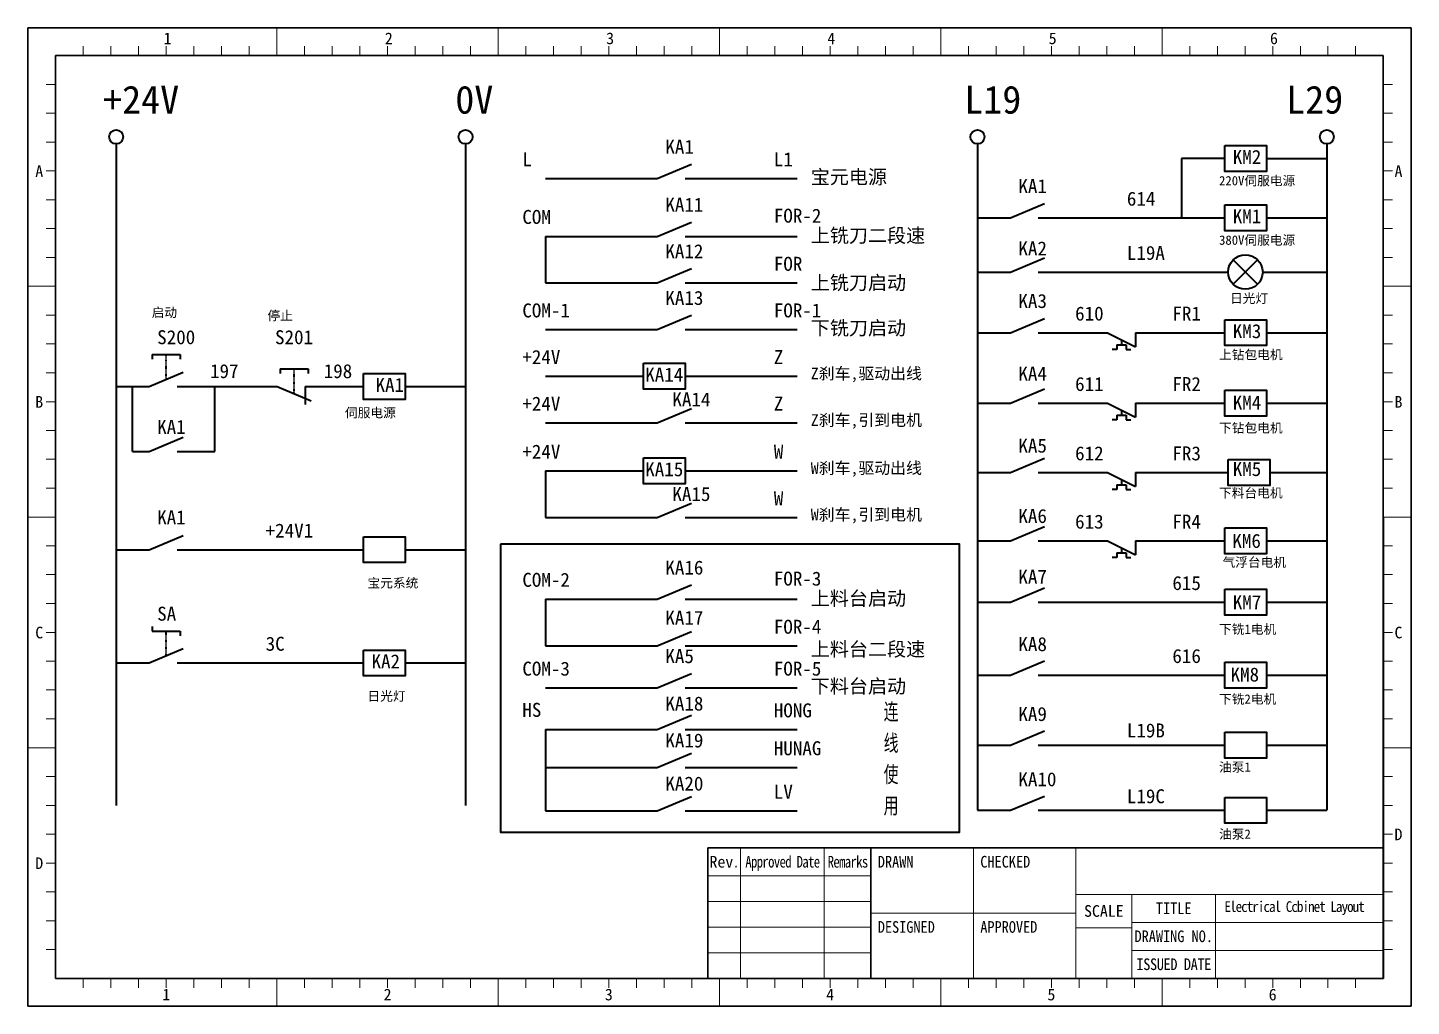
# Model space of a CAD drawing. Header units: millimetres. Extents: x 26 to 3546, y -73 to 3113.
# Drawn here: x 26.3 to 323.3, y 1542.2 to 1752.2 of the extents above; entities that cross this region are included whole.
import ezdxf

# ---------------------------------------------------------------- set-up
doc = ezdxf.new("R2010")
doc.units = ezdxf.units.MM
doc.header["$PDSIZE"] = -5
doc.linetypes.add('DOT2', pattern=[0.125, 0, -0.125])
doc.layers.get('0').update_dxf_attribs({"lineweight": 35})
for name, color, linetype, lineweight in [('图框', 7, 'Continuous', 30), ('尺寸线层', 3, 'Continuous', 18), ('粗实线层', 7, 'Continuous', 35), ('细实线层', 7, 'Continuous', 18)]:
    doc.layers.add(name, color=color, linetype=linetype, lineweight=lineweight)
doc.styles.add('GG', font='')
doc.styles.add('SLDTEXTSTYLE0', font='', dxfattribs={"width": 0.7})
doc.styles.add('标准', font='', dxfattribs={"width": 0.667})
doc.styles.add('样式 1', font='')
doc.styles.get('GG').set_extended_font_data('宋体')
doc.styles.get('SLDTEXTSTYLE0').set_extended_font_data('宋体')
doc.styles.get('标准').set_extended_font_data('宋体')
doc.styles.get('样式 1').set_extended_font_data('宋体')

msp = doc.modelspace()

# ---------------------------------------------------------------- linework, layer by layer
for p, q in [((45.35, 1727.26), (45.35, 1585.32)), ((120.35, 1727.26), (120.35, 1585.32)), ((230.21, 1727.26), (230.21, 1584.26)), ((305.21, 1727.26), (305.21, 1584.26)), ((161.5, 1719.84), (168.85, 1722.92)), ((283.29, 1724.14), (274, 1724.14)), ((274, 1724.14), (274, 1711.4)), ((292.27, 1724.14), (305.21, 1724.14)), ((137.51, 1719.84), (161.5, 1719.84)), ((167.5, 1719.84), (191.49, 1719.84)), ((237.28, 1711.4), (244.62, 1714.47)), ((230.21, 1711.4), (237.28, 1711.4)), ((243.28, 1711.4), (283.29, 1711.4)), ((292.27, 1711.4), (305.21, 1711.4)), ((161.5, 1707.42), (168.85, 1710.5)), ((137.51, 1707.42), (161.5, 1707.42)), ((167.5, 1707.42), (191.49, 1707.42)), ((237.28, 1699.77), (244.62, 1702.84)), ((290.35, 1702.39), (285.11, 1697.15)), ((285.11, 1702.39), (290.35, 1697.15)), ((161.5, 1697.42), (168.85, 1700.5)), ((230.21, 1699.77), (237.28, 1699.77)), ((243.28, 1699.77), (284.02, 1699.77)), ((291.44, 1699.77), (305.21, 1699.77)), ((137.51, 1697.42), (161.5, 1697.42)), ((167.5, 1697.42), (191.49, 1697.42)), ((161.5, 1687.42), (168.85, 1690.5)), ((137.51, 1687.42), (161.5, 1687.42)), ((167.5, 1687.42), (191.49, 1687.42)), ((237.28, 1686.75), (244.62, 1689.82)), ((230.21, 1686.75), (237.28, 1686.75)), ((243.28, 1686.75), (258.13, 1686.75)), ((264.13, 1686.75), (283.29, 1686.75)), ((292.27, 1686.75), (305.21, 1686.75)), ((53.09, 1682.04), (59.09, 1682.04)), ((53.09, 1682.04), (53.09, 1681.04)), ((59.09, 1682.04), (59.09, 1681.04)), ((52.42, 1675.22), (59.76, 1678.3)), ((80.56, 1678.97), (86.56, 1678.97)), ((80.56, 1678.97), (80.56, 1677.97)), ((86.56, 1678.97), (86.56, 1677.97)), ((45.35, 1675.22), (52.42, 1675.22)), ((48.88, 1661.25), (48.88, 1675.22)), ((58.42, 1675.22), (79.89, 1675.22)), ((66.54, 1661.25), (66.54, 1675.22)), ((79.89, 1675.22), (87.23, 1672.15)), ((85.89, 1675.22), (98.43, 1675.22)), ((85.89, 1675.22), (85.89, 1671.32)), ((107.41, 1675.22), (120.35, 1675.22)), ((137.51, 1677.42), (158.52, 1677.42)), ((167.5, 1677.42), (191.49, 1677.42)), ((237.28, 1671.63), (244.62, 1674.71)), ((161.5, 1667.42), (168.85, 1670.5)), ((230.21, 1671.63), (237.28, 1671.63)), ((243.28, 1671.63), (258.13, 1671.63)), ((264.13, 1671.63), (283.29, 1671.63)), ((292.27, 1671.63), (305.21, 1671.63)), ((137.51, 1667.42), (161.5, 1667.42)), ((167.5, 1667.42), (191.49, 1667.42)), ((52.42, 1661.25), (59.76, 1664.32)), ((48.88, 1661.25), (52.42, 1661.25)), ((58.42, 1661.25), (66.54, 1661.25)), ((237.28, 1656.75), (244.62, 1659.82)), ((137.51, 1657.12), (137.51, 1647.12)), ((137.51, 1657.12), (158.52, 1657.12)), ((167.5, 1657.12), (191.49, 1657.12)), ((230.21, 1656.75), (237.28, 1656.75)), ((243.28, 1656.75), (258.13, 1656.75)), ((264.13, 1656.75), (284.02, 1656.75)), ((293, 1656.75), (305.21, 1656.75)), ((161.5, 1647.12), (168.85, 1650.19)), ((137.51, 1647.12), (161.5, 1647.12)), ((167.5, 1647.12), (191.49, 1647.12)), ((52.42, 1640.18), (59.76, 1643.26)), ((237.28, 1642.1), (244.62, 1645.17)), ((45.35, 1640.18), (52.42, 1640.18)), ((58.42, 1640.18), (98.43, 1640.18)), ((107.41, 1640.18), (120.35, 1640.18)), ((230.21, 1642.1), (237.28, 1642.1)), ((243.28, 1642.1), (258.13, 1642.1)), ((264.13, 1642.1), (283.29, 1642.1)), ((292.27, 1642.1), (305.21, 1642.1)), ((237.28, 1628.92), (244.62, 1631.99)), ((230.21, 1628.92), (237.28, 1628.92)), ((243.28, 1628.92), (283.29, 1628.92)), ((292.27, 1628.92), (305.21, 1628.92)), ((53.09, 1623.71), (53.09, 1622.71)), ((53.09, 1622.71), (59.09, 1622.71)), ((59.09, 1622.71), (59.09, 1621.71)), ((52.42, 1615.89), (59.76, 1618.96)), ((45.35, 1615.89), (52.42, 1615.89)), ((58.42, 1615.89), (98.43, 1615.89)), ((107.41, 1615.89), (120.35, 1615.89)), ((237.28, 1613.26), (244.62, 1616.33)), ((230.21, 1613.26), (237.28, 1613.26)), ((243.28, 1613.26), (283.29, 1613.26)), ((292.27, 1613.26), (305.21, 1613.26)), ((237.28, 1598.26), (244.62, 1601.33)), ((230.21, 1598.26), (237.28, 1598.26)), ((243.28, 1598.26), (283.29, 1598.26)), ((292.27, 1598.26), (305.21, 1598.26)), ((237.28, 1584.26), (244.62, 1587.33)), ((230.21, 1584.26), (237.28, 1584.26)), ((243.28, 1584.26), (283.29, 1584.26)), ((292.27, 1584.26), (305.21, 1584.26))]:
    msp.add_line(p, q)
at = {"linetype": 'DOT2'}
for p, q in [((56.09, 1676.76), (56.09, 1682.04)), ((83.56, 1673.69), (83.56, 1678.97)), ((56.09, 1617.43), (56.09, 1622.71))]:
    msp.add_line(p, q, dxfattribs=at)
at = {"color": 3}
for p, q in [((161.5, 1629.55), (168.85, 1632.62)), ((137.51, 1629.55), (161.5, 1629.55)), ((167.5, 1629.55), (191.49, 1629.55)), ((161.5, 1619.55), (168.85, 1622.62)), ((137.51, 1619.55), (161.5, 1619.55)), ((167.5, 1619.55), (191.49, 1619.55)), ((161.5, 1610.55), (168.85, 1613.62)), ((137.51, 1610.55), (161.5, 1610.55)), ((167.5, 1610.55), (191.49, 1610.55)), ((161.5, 1601.61), (168.85, 1604.68)), ((137.51, 1601.61), (161.5, 1601.61)), ((167.5, 1601.61), (191.49, 1601.61)), ((161.5, 1593.48), (168.85, 1596.56)), ((137.51, 1593.48), (161.5, 1593.48)), ((167.5, 1593.48), (191.49, 1593.48)), ((161.5, 1584.13), (168.85, 1587.2)), ((137.51, 1584.13), (161.5, 1584.13)), ((167.5, 1584.13), (191.49, 1584.13))]:
    msp.add_line(p, q, dxfattribs=at)
for points in [[(283.29, 1726.91), (292.27, 1726.91), (292.27, 1721.37), (283.29, 1721.37)], [(283.29, 1714.17), (292.27, 1714.17), (292.27, 1708.62), (283.29, 1708.62)], [(283.29, 1689.52), (292.27, 1689.52), (292.27, 1683.97), (283.29, 1683.97)], [(158.52, 1680.2), (167.5, 1680.2), (167.5, 1674.65), (158.52, 1674.65)], [(98.43, 1678), (107.41, 1678), (107.41, 1672.45), (98.43, 1672.45)], [(283.29, 1674.41), (292.27, 1674.41), (292.27, 1668.86), (283.29, 1668.86)], [(158.52, 1659.89), (167.5, 1659.89), (167.5, 1654.35), (158.52, 1654.35)], [(284.02, 1659.52), (293, 1659.52), (293, 1653.98), (284.02, 1653.98)], [(98.43, 1642.96), (107.41, 1642.96), (107.41, 1637.41), (98.43, 1637.41)], [(283.29, 1644.87), (292.27, 1644.87), (292.27, 1639.33), (283.29, 1639.33)], [(283.29, 1631.69), (292.27, 1631.69), (292.27, 1626.15), (283.29, 1626.15)], [(98.43, 1618.66), (107.41, 1618.66), (107.41, 1613.12), (98.43, 1613.12)], [(283.29, 1616.03), (292.27, 1616.03), (292.27, 1610.48), (283.29, 1610.48)], [(283.29, 1601.03), (292.27, 1601.03), (292.27, 1595.48), (283.29, 1595.48)], [(283.29, 1587.03), (292.27, 1587.03), (292.27, 1581.48), (283.29, 1581.48)]]:
    msp.add_lwpolyline(points, close=True)
for centre, radius in [((45.35, 1728.76), 1.5), ((120.35, 1728.76), 1.5), ((230.21, 1728.76), 1.5), ((305.21, 1728.76), 1.5), ((287.73, 1699.77), 3.71)]:
    msp.add_circle(centre, radius)
at = {"layer": '图框'}
for p, q in [((26.35, 1542.2), (26.35, 1752.2)), ((26.35, 1752.2), (323.35, 1752.2)), ((323.34, 1542.2), (323.34, 1752.2)), ((323.35, 1542.2), (323.35, 1752.2)), ((32.35, 1548.2), (32.35, 1746.2)), ((32.35, 1746.2), (317.34, 1746.2)), ((317.35, 1548.2), (317.34, 1746.2)), ((317.34, 1548.2), (317.34, 1746.2)), ((317.35, 1576.2), (172.35, 1576.2)), ((172.35, 1548.2), (172.35, 1576.2)), ((207.35, 1576.2), (207.35, 1548.2)), ((32.35, 1548.2), (317.35, 1548.2)), ((26.35, 1542.2), (323.35, 1542.2))]:
    msp.add_line(p, q, dxfattribs=at)
at = {"layer": '图框', "lineweight": 15}
for p, q in [((179.35, 1576.2), (179.35, 1548.2)), ((197.35, 1576.2), (197.35, 1548.2)), ((229.35, 1576.2), (229.35, 1548.2)), ((251.35, 1576.2), (251.35, 1548.2)), ((172.35, 1570.2), (207.35, 1570.2)), ((251.35, 1566.2), (317.35, 1566.2)), ((263.35, 1566.2), (263.35, 1548.2)), ((281.35, 1566.2), (281.35, 1548.2)), ((172.35, 1564.7), (207.35, 1564.7)), ((207.35, 1562.2), (251.35, 1562.2)), ((263.35, 1560.2), (317.35, 1560.2)), ((172.35, 1559.2), (207.35, 1559.2)), ((251.35, 1559.06), (263.35, 1559.06)), ((172.35, 1553.7), (207.35, 1553.7)), ((263.35, 1554.2), (317.35, 1554.2)), ((317.35, 1548.2), (172.35, 1548.2))]:
    msp.add_line(p, q, dxfattribs=at)
at = {"layer": '粗实线层'}
for p, q in [((137.51, 1707.42), (137.51, 1697.42)), ((258.13, 1686.75), (264.13, 1683.75)), ((260.13, 1684.15), (262.13, 1684.15)), ((260.13, 1684.15), (260.13, 1683.15)), ((261.13, 1685.25), (261.13, 1684.75)), ((261.13, 1684.65), (261.13, 1684.15)), ((262.13, 1684.15), (262.13, 1683.15)), ((264.13, 1686.75), (264.13, 1683.75)), ((260.13, 1683.15), (259.13, 1683.15)), ((262.13, 1683.15), (263.13, 1683.15)), ((258.13, 1671.63), (264.13, 1668.63)), ((261.13, 1670.13), (261.13, 1669.63)), ((261.13, 1669.53), (261.13, 1669.03)), ((264.13, 1671.63), (264.13, 1668.63)), ((260.13, 1668.03), (259.13, 1668.03)), ((260.13, 1669.03), (262.13, 1669.03)), ((260.13, 1669.03), (260.13, 1668.03)), ((262.13, 1669.03), (262.13, 1668.03)), ((262.13, 1668.03), (263.13, 1668.03)), ((258.13, 1656.75), (264.13, 1653.75)), ((261.13, 1655.25), (261.13, 1654.7)), ((261.13, 1654.6), (261.13, 1654.1)), ((264.13, 1656.75), (264.13, 1653.75)), ((260.13, 1653.1), (259.13, 1653.1)), ((260.13, 1654.1), (262.13, 1654.1)), ((260.13, 1654.1), (260.13, 1653.1)), ((262.13, 1654.1), (262.13, 1653.1)), ((262.13, 1653.1), (263.13, 1653.1)), ((258.13, 1642.1), (264.13, 1639.1)), ((260.13, 1639.48), (262.13, 1639.48)), ((260.13, 1639.48), (260.13, 1638.48)), ((261.13, 1640.6), (261.13, 1640.08)), ((261.13, 1639.98), (261.13, 1639.48)), ((262.13, 1639.48), (262.13, 1638.48)), ((264.13, 1642.1), (264.13, 1639.1)), ((260.13, 1638.48), (259.13, 1638.48)), ((262.13, 1638.48), (263.13, 1638.48))]:
    msp.add_line(p, q, dxfattribs=at)
at = {"layer": '粗实线层', "color": 3}
for p, q in [((137.51, 1629.55), (137.51, 1619.55)), ((137.51, 1601.61), (137.51, 1584.13))]:
    msp.add_line(p, q, dxfattribs=at)
at = {"layer": '粗实线层'}
msp.add_lwpolyline([(127.82, 1641.35), (127.82, 1579.59), (226.36, 1579.59), (226.36, 1641.35)], close=True, dxfattribs=at)
at = {"layer": '细实线层'}
for p, q in [((79.85, 1746.2), (79.85, 1752.2)), ((127.35, 1746.2), (127.35, 1752.2)), ((174.84, 1746.2), (174.84, 1752.2)), ((222.34, 1746.2), (222.34, 1752.2)), ((269.84, 1746.2), (269.84, 1752.2)), ((38.29, 1746.2), (38.29, 1748.2)), ((44.22, 1746.2), (44.22, 1748.2)), ((50.16, 1746.2), (50.16, 1748.2)), ((56.1, 1746.2), (56.1, 1748.2)), ((62.04, 1746.2), (62.04, 1748.2)), ((67.97, 1746.2), (67.97, 1748.2)), ((73.91, 1746.2), (73.91, 1748.2)), ((85.78, 1746.2), (85.78, 1748.2)), ((91.72, 1746.2), (91.72, 1748.2)), ((97.66, 1746.2), (97.66, 1748.2)), ((103.6, 1746.2), (103.6, 1748.2)), ((103.6, 1746.2), (103.6, 1748.2)), ((109.53, 1746.2), (109.53, 1748.2)), ((115.47, 1746.2), (115.47, 1748.2)), ((121.41, 1746.2), (121.41, 1748.2)), ((133.28, 1746.2), (133.28, 1748.2)), ((139.22, 1746.2), (139.22, 1748.2)), ((145.16, 1746.2), (145.16, 1748.2)), ((151.09, 1746.2), (151.09, 1748.2)), ((157.03, 1746.2), (157.03, 1748.2)), ((162.97, 1746.2), (162.97, 1748.2)), ((168.91, 1746.2), (168.91, 1748.2)), ((168.91, 1746.2), (168.91, 1748.2)), ((180.78, 1746.2), (180.78, 1748.2)), ((186.72, 1746.2), (186.72, 1748.2)), ((192.65, 1746.2), (192.65, 1748.2)), ((198.59, 1746.2), (198.59, 1748.2)), ((204.53, 1746.2), (204.53, 1748.2)), ((210.47, 1746.2), (210.47, 1748.2)), ((216.4, 1746.2), (216.4, 1748.2)), ((228.28, 1746.2), (228.28, 1748.2)), ((234.22, 1746.2), (234.22, 1748.2)), ((234.22, 1746.2), (234.22, 1748.2)), ((240.15, 1746.2), (240.15, 1748.2)), ((246.09, 1746.2), (246.09, 1748.2)), ((252.03, 1746.2), (252.03, 1748.2)), ((257.96, 1746.2), (257.96, 1748.2)), ((263.9, 1746.2), (263.9, 1748.2)), ((275.78, 1746.2), (275.78, 1748.2)), ((281.71, 1746.2), (281.71, 1748.2)), ((287.65, 1746.2), (287.65, 1748.2)), ((293.59, 1746.2), (293.59, 1748.2)), ((299.53, 1746.2), (299.53, 1748.2)), ((299.53, 1746.2), (299.53, 1748.2)), ((305.46, 1746.2), (305.46, 1748.2)), ((311.4, 1746.2), (311.4, 1748.2)), ((32.35, 1740.01), (30.35, 1740.01)), ((317.34, 1740.01), (319.34, 1740.01)), ((32.35, 1733.83), (30.35, 1733.83)), ((317.34, 1733.83), (319.34, 1733.83)), ((32.35, 1727.64), (30.35, 1727.64)), ((317.34, 1727.64), (319.34, 1727.64)), ((32.35, 1721.45), (30.35, 1721.45)), ((32.35, 1721.45), (30.35, 1721.45)), ((317.34, 1721.45), (319.34, 1721.45)), ((317.34, 1721.45), (319.34, 1721.45)), ((32.35, 1715.26), (30.35, 1715.26)), ((317.34, 1715.26), (319.34, 1715.26)), ((32.35, 1709.08), (30.35, 1709.08)), ((317.34, 1709.08), (319.34, 1709.08)), ((32.35, 1702.89), (30.35, 1702.89)), ((317.34, 1702.89), (319.34, 1702.89)), ((32.35, 1696.7), (26.35, 1696.7)), ((317.34, 1696.7), (323.34, 1696.7)), ((32.35, 1690.51), (30.35, 1690.51)), ((317.34, 1690.51), (319.34, 1690.51)), ((32.35, 1684.33), (30.35, 1684.33)), ((317.34, 1684.33), (319.34, 1684.33)), ((32.35, 1678.14), (30.35, 1678.14)), ((317.34, 1678.14), (319.34, 1678.14)), ((32.35, 1671.95), (30.35, 1671.95)), ((317.34, 1671.95), (319.34, 1671.95)), ((32.35, 1665.76), (30.35, 1665.76)), ((32.35, 1665.76), (30.35, 1665.76)), ((317.34, 1665.76), (319.34, 1665.76)), ((317.34, 1665.76), (319.34, 1665.76)), ((32.35, 1659.58), (30.35, 1659.58)), ((317.34, 1659.58), (319.34, 1659.58)), ((32.35, 1653.39), (30.35, 1653.39)), ((317.34, 1653.39), (319.34, 1653.39)), ((32.35, 1647.2), (26.35, 1647.2)), ((317.34, 1647.2), (323.34, 1647.2)), ((32.35, 1641.01), (30.35, 1641.01)), ((317.34, 1641.01), (319.34, 1641.01)), ((32.35, 1634.83), (30.35, 1634.83)), ((317.34, 1634.83), (319.34, 1634.83)), ((32.35, 1628.64), (30.35, 1628.64)), ((317.34, 1628.64), (319.34, 1628.64)), ((32.35, 1622.45), (30.35, 1622.45)), ((317.34, 1622.45), (319.34, 1622.45)), ((32.35, 1616.26), (30.35, 1616.26)), ((317.34, 1616.26), (319.34, 1616.26)), ((32.35, 1610.08), (30.35, 1610.08)), ((32.35, 1610.08), (30.35, 1610.08)), ((317.34, 1610.08), (319.34, 1610.08)), ((317.34, 1610.08), (319.34, 1610.08)), ((32.35, 1603.89), (30.35, 1603.89)), ((317.34, 1603.89), (319.34, 1603.89)), ((32.35, 1597.7), (26.35, 1597.7)), ((317.34, 1597.7), (323.34, 1597.7)), ((32.35, 1591.51), (30.35, 1591.51)), ((317.34, 1591.51), (319.34, 1591.51)), ((32.35, 1585.33), (30.35, 1585.33)), ((317.34, 1585.33), (319.34, 1585.33)), ((32.35, 1579.14), (30.35, 1579.14)), ((317.34, 1579.14), (319.34, 1579.14)), ((32.35, 1572.95), (30.35, 1572.95)), ((317.34, 1572.95), (319.34, 1572.95)), ((32.35, 1566.76), (30.35, 1566.76)), ((317.34, 1566.76), (319.34, 1566.76)), ((32.35, 1560.58), (30.35, 1560.58)), ((317.34, 1560.58), (319.34, 1560.58)), ((32.35, 1554.39), (30.35, 1554.39)), ((317.34, 1554.39), (319.34, 1554.39)), ((38.29, 1548.2), (38.29, 1546.2)), ((44.22, 1548.2), (44.22, 1546.2)), ((50.16, 1548.2), (50.16, 1546.2)), ((56.1, 1548.2), (56.1, 1546.2)), ((62.04, 1548.2), (62.04, 1546.2)), ((67.97, 1548.2), (67.97, 1546.2)), ((73.91, 1548.2), (73.91, 1546.2)), ((79.85, 1548.2), (79.85, 1542.2)), ((85.78, 1548.2), (85.78, 1546.2)), ((91.72, 1548.2), (91.72, 1546.2)), ((97.66, 1548.2), (97.66, 1546.2)), ((103.6, 1548.2), (103.6, 1546.2)), ((103.6, 1548.2), (103.6, 1546.2)), ((109.53, 1548.2), (109.53, 1546.2)), ((115.47, 1548.2), (115.47, 1546.2)), ((121.41, 1548.2), (121.41, 1546.2)), ((127.35, 1548.2), (127.35, 1542.2)), ((133.28, 1548.2), (133.28, 1546.2)), ((139.22, 1548.2), (139.22, 1546.2)), ((145.16, 1548.2), (145.16, 1546.2)), ((151.09, 1548.2), (151.09, 1546.2)), ((157.03, 1548.2), (157.03, 1546.2)), ((162.97, 1548.2), (162.97, 1546.2)), ((168.91, 1548.2), (168.91, 1546.2)), ((168.91, 1548.2), (168.91, 1546.2)), ((174.84, 1548.2), (174.84, 1542.2)), ((180.78, 1548.2), (180.78, 1546.2)), ((186.72, 1548.2), (186.72, 1546.2)), ((192.65, 1548.2), (192.65, 1546.2)), ((198.59, 1548.2), (198.59, 1546.2)), ((204.53, 1548.2), (204.53, 1546.2)), ((210.47, 1548.2), (210.47, 1546.2)), ((216.4, 1548.2), (216.4, 1546.2)), ((222.34, 1548.2), (222.34, 1542.2)), ((228.28, 1548.2), (228.28, 1546.2)), ((234.22, 1548.2), (234.22, 1546.2)), ((234.22, 1548.2), (234.22, 1546.2)), ((240.15, 1548.2), (240.15, 1546.2)), ((246.09, 1548.2), (246.09, 1546.2)), ((252.03, 1548.2), (252.03, 1546.2)), ((257.96, 1548.2), (257.96, 1546.2)), ((263.9, 1548.2), (263.9, 1546.2)), ((269.84, 1548.2), (269.84, 1542.2)), ((275.78, 1548.2), (275.78, 1546.2)), ((281.71, 1548.2), (281.71, 1546.2)), ((287.65, 1548.2), (287.65, 1546.2)), ((293.59, 1548.2), (293.59, 1546.2)), ((299.53, 1548.2), (299.53, 1546.2)), ((299.53, 1548.2), (299.53, 1546.2)), ((305.46, 1548.2), (305.46, 1546.2)), ((311.4, 1548.2), (311.4, 1546.2))]:
    msp.add_line(p, q, dxfattribs=at)
for p in [(32.35, 1740.01), (317.34, 1740.01), (32.35, 1733.83), (317.34, 1733.83), (32.35, 1727.64), (317.34, 1727.64), (32.35, 1721.45), (317.34, 1721.45), (32.35, 1715.26), (317.34, 1715.26), (32.35, 1709.08), (317.34, 1709.08), (32.35, 1702.89), (317.34, 1702.89), (32.35, 1696.7), (317.34, 1696.7), (32.35, 1690.51), (317.34, 1690.51), (32.35, 1684.33), (317.34, 1684.33), (32.35, 1678.14), (317.34, 1678.14), (32.35, 1671.95), (317.34, 1671.95), (32.35, 1665.76), (317.34, 1665.76), (32.35, 1659.58), (317.34, 1659.58), (32.35, 1653.39), (317.34, 1653.39), (32.35, 1647.2), (317.34, 1647.2), (32.35, 1641.01), (317.34, 1641.01), (32.35, 1634.83), (317.34, 1634.83), (32.35, 1628.64), (317.34, 1628.64), (32.35, 1622.45), (317.34, 1622.45), (32.35, 1616.26), (317.34, 1616.26), (32.35, 1610.08), (317.34, 1610.08), (32.35, 1603.89), (317.34, 1603.89), (32.35, 1597.7), (317.34, 1597.7), (32.35, 1591.51), (317.34, 1591.51), (32.35, 1585.33), (317.34, 1585.33), (32.35, 1579.14), (317.34, 1579.14), (32.35, 1572.95), (317.34, 1572.95), (32.35, 1566.76), (317.34, 1566.76), (32.35, 1560.58), (317.34, 1560.58), (32.35, 1554.39), (317.34, 1554.39)]:
    msp.add_point(p, dxfattribs=at)

# ---------------------------------------------------------------- texts
at = {"attachment_point": 1}
for s, insert, char_height, width, style in [('+24V', (42.54, 1739.76), 6, 18.0622, '样式 1'), ('0V', (118.14, 1739.76), 6, 18.0622, '样式 1'), ('L19', (227.39, 1739.76), 6, 18.0622, '样式 1'), ('L29', (296.48, 1739.76), 6, 18.0622, '样式 1'), ('KA1', (163.23, 1728.15), 3, 6.5784, '样式 1'), ('KM2', (285.02, 1725.97), 3, 18.0622, '样式 1'), ('L', (132.53, 1725.45), 3, 6.5784, '样式 1'), ('L1', (186.51, 1725.45), 3, 6.5784, '样式 1'), ('宝元电源', (194.44, 1721.68), 3, 23.1135, '样式 1'), ('KA1', (239.01, 1719.7), 3, 6.5784, '样式 1'), ('220V伺服电源', (282.08, 1720.37), 2, 18.0622, '样式 1'), ('614', (262.29, 1717), 3, 6.5784, '样式 1'), ('KA11', (163.23, 1715.72), 3, 6.5784, '样式 1'), ('COM', (132.53, 1713.09), 3, 6.5784, '样式 1'), ('FOR-2', (186.51, 1713.36), 3, 6.5784, '样式 1'), ('KM1', (285.02, 1713.23), 3, 18.0622, '样式 1'), ('上铣刀二段速', (194.44, 1709.11), 3, 26.0712, '样式 1'), ('380V伺服电源', (282.08, 1707.62), 2, 18.0622, '样式 1'), ('KA12', (163.23, 1705.72), 3, 6.5784, '样式 1'), ('KA2', (239.01, 1706.33), 3, 6.5784, '样式 1'), ('L19A', (262.29, 1705.38), 3, 6.5784, '样式 1'), ('FOR', (186.51, 1703.03), 3, 6.5784, '样式 1'), ('上铣刀启动', (194.44, 1698.98), 3, 23.1135, '样式 1'), ('COM-1', (132.53, 1693.03), 3, 6.5784, '样式 1'), ('KA13', (163.23, 1695.72), 3, 6.5784, '样式 1'), ('FOR-1', (186.51, 1693.03), 3, 6.5784, '样式 1'), ('KA3', (239.01, 1695.05), 3, 6.5784, '样式 1'), ('日光灯', (284.43, 1695.13), 2, 18.0622, '样式 1'), ('启动', (52.97, 1692.1), 2, 18.0622, '样式 1'), ('停止', (77.81, 1691.42), 2, 18.0622, '样式 1'), ('610', (251.18, 1692.36), 3, 6.5784, '样式 1'), ('FR1', (272.06, 1692.36), 3, 6.5784, '样式 1'), ('S200', (54.15, 1687.28), 3, 6.5784, '样式 1'), ('S201', (79.45, 1687.28), 3, 6.5784, '样式 1'), ('下铣刀启动', (194.44, 1689.26), 3, 23.1135, '样式 1'), ('KM3', (285.02, 1688.58), 3, 18.0622, '样式 1'), ('+24V', (132.53, 1683.03), 3, 6.5784, '样式 1'), ('Z', (186.51, 1683.03), 3, 6.5784, '样式 1'), ('上钻包电机', (282.08, 1683.05), 2, 18.0622, '样式 1'), ('197', (65.49, 1680), 3, 6.5784, '样式 1'), ('198', (89.89, 1680), 3, 6.5784, '样式 1'), ('KA14', (158.91, 1679.25), 3, 8.4015, '样式 1'), ('Z刹车,驱动出线', (194.44, 1679.26), 2.5, 23.1135, '样式 1'), ('KA4', (239.01, 1679.48), 3, 6.5784, '样式 1'), ('KA1', (101.02, 1677.05), 3, 18.0622, '样式 1'), ('611', (251.18, 1677.24), 3, 6.5784, '样式 1'), ('FR2', (272.06, 1677.24), 3, 6.5784, '样式 1'), ('+24V', (132.53, 1673.03), 3, 6.5784, '样式 1'), ('KA14', (164.74, 1673.93), 3, 6.5784, '样式 1'), ('Z', (186.51, 1673.03), 3, 6.5784, '样式 1'), ('KM4', (285.02, 1673.26), 3, 18.0622, '样式 1'), ('伺服电源', (94.46, 1670.58), 2, 20.2196, '样式 1'), ('Z刹车,引到电机', (194.44, 1669.26), 2.5, 23.1135, '样式 1'), ('KA1', (54.15, 1668.04), 3, 6.5784, '样式 1'), ('下钻包电机', (282.08, 1667.32), 2, 18.0622, '样式 1'), ('KA5', (239.01, 1664.02), 3, 6.5784, '样式 1'), ('+24V', (132.53, 1662.73), 3, 6.5784, '样式 1'), ('W', (186.51, 1662.73), 3, 6.5784, '样式 1'), ('612', (251.18, 1662.36), 3, 6.5784, '样式 1'), ('FR3', (272.06, 1662.36), 3, 6.5784, '样式 1'), ('KA15', (158.91, 1658.95), 3, 8.4015, '样式 1'), ('W刹车,驱动出线', (194.44, 1658.96), 2.5, 23.1135, '样式 1'), ('KM5', (285.02, 1658.99), 3, 18.0622, '样式 1'), ('KA15', (164.74, 1653.63), 3, 6.5784, '样式 1'), ('W', (186.51, 1652.73), 3, 6.5784, '样式 1'), ('下料台电机', (282.08, 1653.38), 2, 18.0622, '样式 1'), ('KA1', (54.15, 1648.63), 3, 6.5784, '样式 1'), ('W刹车,引到电机', (194.44, 1648.96), 2.5, 23.1135, '样式 1'), ('KA6', (239.01, 1648.92), 3, 6.5784, '样式 1'), ('+24V1', (77.43, 1645.79), 3, 6.5784, '样式 1'), ('613', (251.18, 1647.71), 3, 6.5784, '样式 1'), ('FR4', (272.06, 1647.71), 3, 6.5784, '样式 1'), ('KM6', (284.94, 1643.58), 3, 18.0622, '样式 1'), ('气浮台电机', (282.82, 1638.5), 2, 18.0622, '样式 1'), ('宝元系统', (99.29, 1634.05), 2, 18.0622, '样式 1'), ('KA7', (239.01, 1635.88), 3, 6.5784, '样式 1'), ('615', (272.06, 1634.53), 3, 6.5784, '样式 1'), ('SA', (54.15, 1627.95), 3, 6.5784, '样式 1'), ('KM7', (285.02, 1630.41), 3, 18.0622, '样式 1'), ('下铣1电机', (282.08, 1624.13), 2, 18.0622, '样式 1'), ('3C', (77.43, 1621.5), 3, 6.5784, '样式 1'), ('KA8', (239.01, 1621.42), 3, 6.5784, '样式 1'), ('616', (272.06, 1618.87), 3, 6.5784, '样式 1'), ('KA2', (100.16, 1617.72), 3, 18.0622, '样式 1'), ('KM8', (284.55, 1614.9), 3, 18.0622, '样式 1'), ('日光灯', (99.29, 1609.76), 2, 18.0622, '样式 1'), ('下铣2电机', (282.08, 1609.14), 2, 18.0622, '样式 1'), ('KA9', (239.01, 1606.42), 3, 6.5784, '样式 1'), ('L19B', (262.29, 1602.9), 3, 6.5784, '样式 1'), ('KA10', (239.01, 1592.42), 3, 6.5784, '样式 1'), ('油泵1', (282.08, 1594.54), 2, 18.0622, '样式 1'), ('L19C', (262.29, 1588.78), 3, 6.5784, '样式 1'), ('油泵2', (282.08, 1580.15), 2, 18.0622, '样式 1'), ('{\\W0.9;\\T0.85;Electrical Ccbinet Layout}', (283.23, 1564.75), 2.3, 61.5875, 'GG')]:
    msp.add_mtext(s, dxfattribs=dict(at, insert=insert, char_height=char_height, width=width, style=style))
at = {"color": 3, "char_height": 3, "attachment_point": 1, "style": '样式 1'}
for s, insert, width in [('KA16', (163.23, 1637.85), 6.5784), ('COM-2', (132.53, 1635.22), 6.5784), ('FOR-3', (186.51, 1635.48), 6.5784), ('上料台启动', (194.44, 1631.24), 23.1135), ('KA17', (163.23, 1627.07), 6.5784), ('FOR-4', (186.51, 1625.15), 6.5784), ('KA5', (163.23, 1618.85), 6.5784), ('上料台二段速', (194.44, 1620.34), 26.0712), ('COM-3', (132.53, 1616.16), 6.5784), ('FOR-5', (186.51, 1616.16), 6.5784), ('下料台启动', (194.44, 1612.39), 23.1135), ('HS', (132.53, 1607.32), 6.5784), ('KA18', (163.23, 1608.67), 6.5784), ('HONG', (186.51, 1607.21), 6.5784), ('KA19', (163.23, 1600.75), 6.5784), ('HUNAG', (186.51, 1599.09), 6.5784), ('KA20', (163.23, 1591.5), 6.5784), ('LV', (186.51, 1589.73), 6.5784)]:
    msp.add_mtext(s, dxfattribs=dict(at, insert=insert, width=width))
at = {"layer": '图框', "lineweight": 15, "char_height": 2.5, "style": 'SLDTEXTSTYLE0'}
for s, insert, width, attachment_point in [('{\\W1;1}', (56.37, 1751.16), 2.0278, 2), ('{\\W1;2}', (103.87, 1751.16), 2.75, 2), ('{\\W1;3}', (151.37, 1751.16), 2.6944, 2), ('{\\W1;4}', (198.86, 1751.16), 3.0556, 2), ('{\\W1;5}', (246.36, 1751.16), 2.6944, 2), ('{\\W1;6}', (293.86, 1751.16), 2.8333, 2), ('{\\W1;A}', (28.83, 1722.66), 3.3611, 2), ('{\\W1;A}', (320.59, 1722.66), 3.3611, 2), ('{\\W1;B}', (28.83, 1673.16), 3.1944, 2), ('{\\W1;B}', (320.59, 1673.16), 3.1944, 2), ('{\\W1;C}', (28.83, 1623.66), 3.0833, 2), ('{\\W1;C}', (320.59, 1623.66), 3.0833, 2), ('{\\W1;D}', (320.59, 1580.35), 3.1111, 2), ('{\\W1;D}', (28.83, 1574.16), 3.1111, 2), ('{\\W1;Rev\\W0.7;.}', (175.85, 1574.48), 11.3306, 2), ('{\\W0.8;\\T0.9;Approved Date}', (188.35, 1574.48), 33.1867, 2), ('{\\W0.8;\\T0.9;Remarks}', (202.35, 1574.48), 17.5822, 2), ('{\\W0.9;DRAWN}', (208.83, 1574.48), 15.775, 1), ('{\\W0.9;CHECKED}', (230.83, 1574.48), 21.975, 1), ('{\\W1;SCALE}', (257.35, 1563.91), 17.25, 2), ('{\\W0.9;TITLE}', (272.35, 1564.48), 15.625, 2), ('{\\W0.9;DESIGNED}', (208.83, 1560.48), 25.2, 1), ('{\\W0.9;APPROVED}', (230.83, 1560.48), 25.325, 1), ('{\\W0.9;DRAWING NO.}', (272.35, 1558.48), 33, 2), ('{\\W0.9;\\T0.95;ISSUED DATE}', (272.35, 1552.48), 32.8, 2), ('{\\W1;1}', (56.1, 1545.98), 2.0278, 2), ('{\\W1;2}', (103.6, 1545.98), 2.75, 2), ('{\\W1;3}', (151.09, 1545.98), 2.6944, 2), ('{\\W1;4}', (198.59, 1545.98), 3.0556, 2), ('{\\W1;5}', (246.09, 1545.98), 2.6944, 2), ('{\\W1;6}', (293.59, 1545.98), 2.8333, 2)]:
    msp.add_mtext(s, dxfattribs=dict(at, insert=insert, width=width, attachment_point=attachment_point))
at = {"layer": '尺寸线层', "color": 3, "insert": (210.09, 1607.17), "char_height": 3.5, "width": 3.8041, "attachment_point": 1, "line_spacing_factor": 1.15057, "style": '标准'}
msp.add_mtext('\\T1.1;连线使用', dxfattribs=at)

doc.saveas('drawing.dxf')
